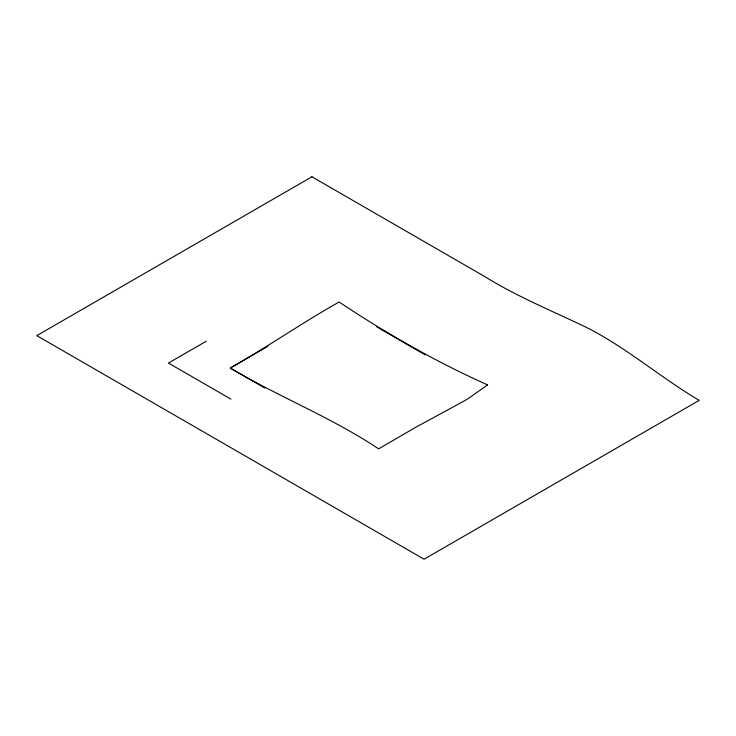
<?xml version="1.0" encoding="UTF-8"?>
<svg xmlns="http://www.w3.org/2000/svg" width="736" height="736" viewBox="0 0 736 736"><rect width="100%" height="100%" fill="white"/><g stroke="black" fill="none" stroke-linecap="round" stroke-linejoin="round"><path stroke-width="1.1" d="M206.282 341.21L168.443 363.06L230.975 399.16M267.849 346.343L230.212 368.074L264.84 388.065M376.758 326.885L425.242 354.881M487.582 384.882L469.789 397.458A213.817 123.446 -60 0 1 464.793 400.632L415.665 427.331L378.635 448.85C331.596 417.487 278.696 396.814 230.212 367.991C267.251 347.199 302.091 322.754 339.149 302.018C386.354 333.454 435.776 361.735 487.582 384.882M311.935 176.787L36.8 335.634L424.065 559.213L699.2 400.366C661.314 377.954 627.762 348.744 588.552 328.449C553.776 311.567 517.767 297.068 484.822 276.598L311.935 176.787"/></g></svg>
